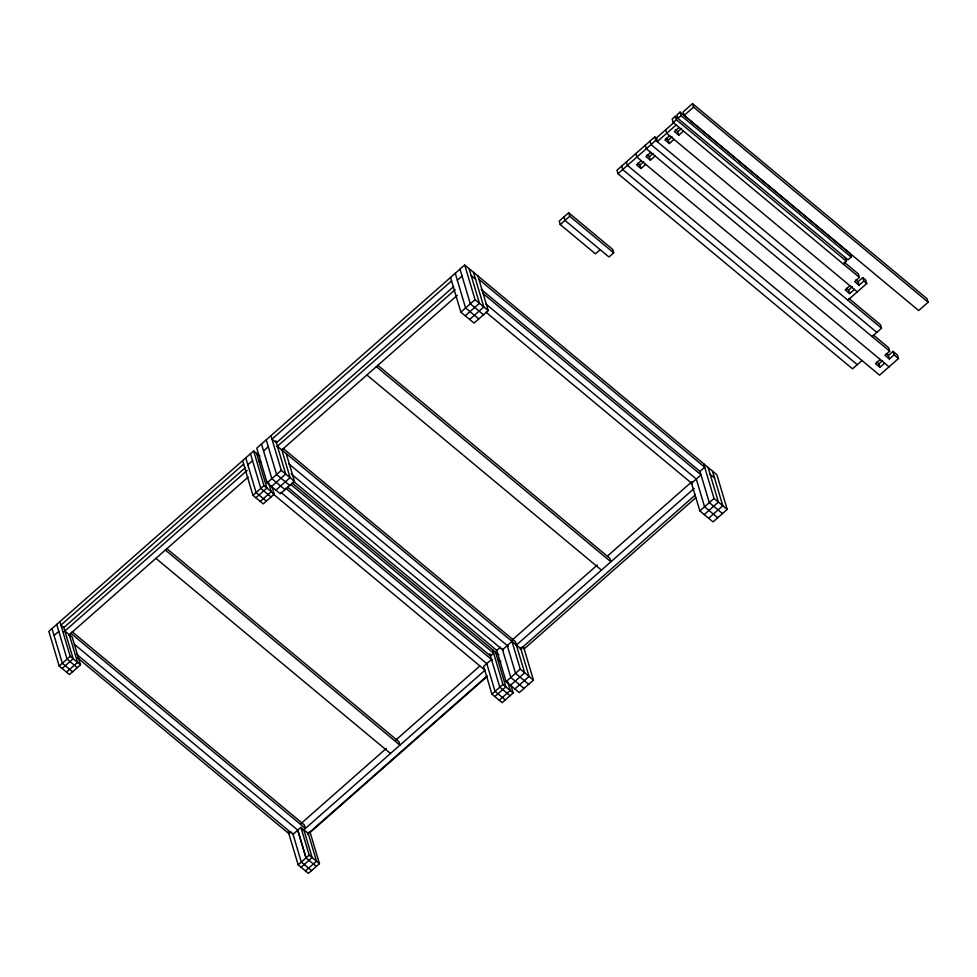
<?xml version="1.0" encoding="UTF-8"?>
<svg xmlns="http://www.w3.org/2000/svg" width="977" height="977" viewBox="0 0 977 977"><rect width="100%" height="100%" fill="white"/><g stroke="black" fill="none" stroke-linecap="round" stroke-linejoin="round"><path stroke-width="1.47" d="M259.858 456.125L253.629 450.947L48.85 631.374L59.182 666.045L69.452 674.582L80.48 664.861L72.2 637.126L64.873 631.032M701.022 474.859L691.569 483.188L699.837 510.922L713.027 521.901L727.206 509.408L716.874 474.737L464.71 264.975L256.78 448.174L267.112 482.846L280.314 493.825L294.48 481.331L286.212 453.584M243.639 464.124L60.916 625.121L63.847 627.564L245.422 467.58M451.557 280.924L271.985 439.149L276.381 442.801L453.67 286.603M54.065 635.526L58.791 631.362M247.816 464.82L252.542 460.655M263.57 450.947L268.296 446.782M457.321 280.228L462.048 276.064M64.14 631.667L247.181 470.401M276.955 446.684L455.172 289.656M68.549 635.331L248.158 477.081M281.352 450.348L457.285 295.323M680.053 112.123L681.091 115.591L677.94 118.364L676.902 114.895L680.053 112.123L850.112 253.593L851.15 257.061L847.999 259.833L675.327 116.287L672.176 119.06L673.214 122.528L859.406 277.419L854.68 281.584L859.076 285.235L863.802 281.071L862.764 277.602L858.038 281.767L859.076 285.235M563.937 216.931L564.975 220.399L608.964 256.988L613.678 252.823L612.652 249.355L568.663 212.766L559.223 221.095L560.248 224.563L595.433 253.837L600.159 249.672M657.081 138.881L654.737 136.939L616.939 170.242L617.965 173.711L852.542 368.842L861.995 360.513M692.546 103.623L683.094 111.952L684.132 115.42L918.698 310.552L928.15 302.223L927.112 298.767L692.546 103.623L693.585 107.091L928.15 302.223M673.214 122.528L676.365 119.756L675.327 116.287M674.057 122.43L656.202 138.16L657.24 141.628L676.145 124.971M59.182 666.045L70.21 656.324L59.878 621.653M271.643 485.484L274.232 494.154L263.204 503.876L252.933 495.339L263.961 485.618L253.629 450.947M267.112 482.846L281.291 470.352L270.959 435.681M477.9 275.941L488.231 310.613L474.065 323.106L460.863 312.139L475.042 299.646L464.71 264.975M560.248 224.563L569.701 216.235L568.663 212.766M617.965 173.711L655.775 140.407L654.737 136.939M684.132 115.42L693.585 107.091M62.113 668.488L73.153 658.767L63.676 626.99M255.864 497.781L266.904 488.048L256.56 453.389M271.508 486.497L285.687 474.016L275.783 440.786M465.26 315.791L479.438 303.297L469.107 268.626M641.266 160.716L636.54 164.881L640.936 168.545L645.663 164.38M650.719 152.388L645.992 156.552L650.389 160.216L655.115 156.051M669.624 135.73L664.897 139.894L669.294 143.558L674.02 139.393M679.076 127.413L674.35 131.565L678.746 135.229L683.473 131.065M640.936 168.545L639.911 165.076L643.684 161.742M650.389 160.216L649.363 156.747L653.137 153.413M669.294 143.558L668.268 140.09L672.042 136.756M678.746 135.229L677.708 131.761L681.494 128.427M66.509 672.152L77.549 662.418L69.269 634.684M260.261 501.433L271.301 491.712L268.687 482.956M275.905 490.161L290.084 477.668L281.816 449.933M469.656 319.455L483.835 306.961L473.503 272.29M843.273 263.998L846.424 261.225L845.386 257.757M849.953 285.748L845.227 289.913L849.624 293.564L854.35 289.4M849.624 293.564L848.586 290.096L852.371 286.774M847.828 300.171L866.733 283.513L865.695 280.045L862.764 277.602M290.951 831.781L288.85 833.625L77.745 658.009M500.566 647.104L496.78 650.426L293.234 481.099M300.904 823.66L386.306 748.406M395.416 740.383L479.683 666.143M511.875 640.289L597.277 565.036M607.523 556.011L691.789 481.771M293.039 834.321L300.916 827.385L308.243 833.479M491.516 659.451L483.639 666.387L491.907 694.122L502.166 702.658L513.194 692.949L510.617 684.279M502.544 649.729L511.997 641.413L520.265 669.147L533.454 680.126L519.275 692.608L506.086 681.641L496.609 649.852M303.114 830.462L485.007 670.198L272.705 493.617M515.917 645.479L694.146 488.451M307.511 834.126L487.12 675.876M872.095 336.552L881.547 328.223L880.509 324.755L848.928 298.474M310.136 832.453L487.157 676.487M520.326 649.131L695.111 495.131M695.722 497.757L524.148 648.911L521.95 647.092M309.965 831.879L319.442 863.656L308.414 873.377L298.156 864.84L309.184 855.119L300.916 827.385M491.907 694.122L502.935 684.413L492.591 649.742M506.086 681.641L520.265 669.147M699.837 510.922L714.016 498.441L703.672 463.757M301.075 867.283L312.127 857.55L303.847 829.827M494.826 696.577L505.866 686.843L495.534 652.184M510.482 685.292L524.661 672.799L515.355 641.596L283.135 448.419M704.234 514.586L718.413 502.093L708.069 467.421M880.24 359.512L875.514 363.676L879.911 367.328L884.637 363.163M873.414 335.026L888.655 347.714L889.693 351.183L884.967 355.347L889.363 358.999L894.089 354.846L893.051 351.378L888.325 355.543L889.363 358.999M879.911 367.328L878.873 363.859L882.658 360.537M305.483 870.934L316.524 861.213L307.902 832.331M499.235 700.228L510.275 690.507L507.661 681.751M514.879 688.956L529.058 676.463L520.448 647.568M708.63 518.25L722.809 505.756L712.465 471.085M893.051 351.378L897.448 355.03L898.486 358.498L879.581 375.156L627.417 165.382L626.391 161.913M681.091 115.591L851.15 257.061M676.365 119.756L846.424 261.225M844.299 262.239L858.368 273.951L859.406 277.419M863.802 281.071L866.733 283.513M675.51 129.929L677.708 131.761M855.84 279.947L858.038 281.767M857.281 291.842L666.693 133.299L665.655 129.831M666.058 138.258L668.268 140.09M846.387 288.264L848.586 290.096M655.775 140.407L881.547 328.223M876.821 332.388L651.048 144.572L650.01 141.103M889.693 351.183L646.322 148.736L645.284 145.268M894.089 354.846L898.486 358.498M647.165 154.916L649.363 156.747M886.127 353.711L888.325 355.543M889.033 366.827L636.87 157.053L635.832 153.597M637.712 163.244L639.911 165.076M876.674 362.04L878.873 363.859M857.269 364.677L622.691 169.546L621.665 166.078M569.701 216.235L613.678 252.823M478.938 279.41L704.71 467.226L699.984 471.39L481.221 289.412M471.17 275.563L475.567 279.227M710.145 474.358L714.541 478.009M482.577 293.137L700.729 474.614M486.058 304.14L696.003 478.779M475.042 299.646L488.231 310.613M714.016 498.441L727.206 509.408M486.021 312.2L692.449 483.92M483.505 314.777L470.316 303.81L459.984 269.139M722.479 513.572L709.29 502.593L699.813 470.816M478.779 318.942L465.589 307.975L455.258 273.291M717.753 517.737L704.564 506.758L696.296 479.023M377.647 365.142L609.868 558.331L610.906 561.787L376.328 366.656M366.876 374.985L601.453 570.116M277.419 446.269L520.79 648.728M288.826 463.855L508.15 646.298M291.134 473.869L503.424 650.462M281.291 470.352L294.48 481.331M292.038 482.894L498.832 654.92M290.731 484.421L493.629 653.21L490.478 655.982L287.58 487.193M289.754 485.496L276.564 474.517L266.233 439.845M528.728 684.279L515.538 673.312L507.271 645.565M258.624 460.326L260.822 462.145M497.598 659.109L500.896 661.856M285.675 488.219L492.103 659.939M285.04 489.66L271.838 478.681L261.506 444.01M524.002 688.443L510.812 677.476L502.19 648.581M280.949 492.384L487.376 664.104M263.961 485.618L274.232 494.154M502.935 684.413L513.194 692.949M271.081 496.939L260.81 488.39L250.478 453.719M499.772 687.185L510.055 695.734M256.084 492.555L266.355 501.103M505.329 699.898L495.046 691.35L486.79 663.615M166.676 548.512L398.897 741.69L399.935 745.158L165.357 550.027M155.905 558.356L390.482 753.487M72.164 631.789L304.384 824.967L305.422 828.435L70.845 633.304M74.337 644.295L298.351 830.645M76.646 654.309L293.625 834.81M70.21 656.324L80.48 664.861M309.184 855.119L319.442 863.656M77.33 667.645L67.059 659.096L56.727 624.437M306.033 857.891L297.765 830.157L306.021 857.891L316.304 866.44M72.603 671.81L62.333 663.261L52.001 628.59M311.578 870.605L301.295 862.056L292.697 833.161M450.531 277.456L460.863 312.139M523.55 646.896L533.454 680.126M489.795 653.674L499.784 687.185M245.752 457.883L256.084 492.555M242.601 460.655L252.933 495.339M288.252 831.61L298.156 864.84"/></g></svg>
